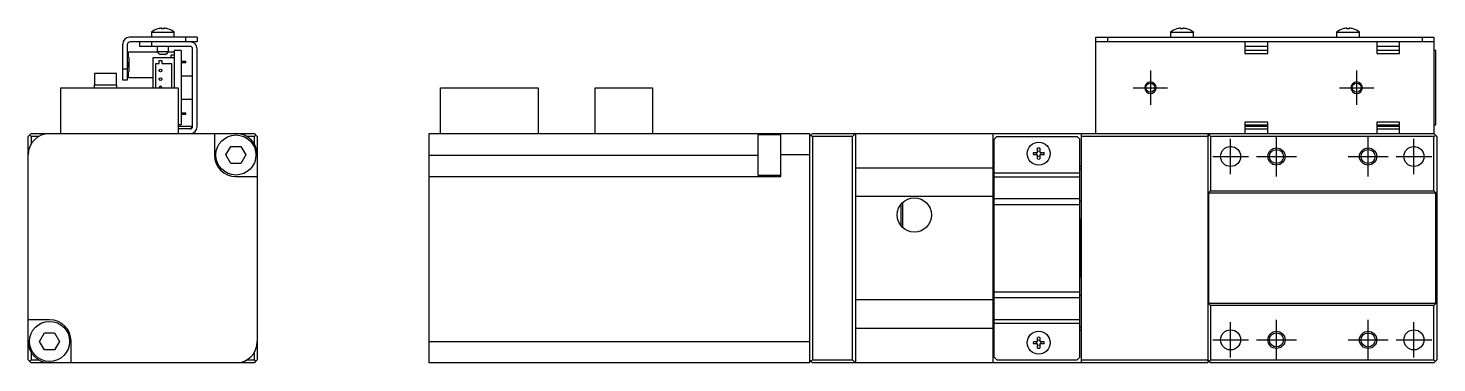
# Model space of a CAD drawing. Extents: x 0 to 522, y -8 to 217.
# Drawn here: x 275.9 to 521.8, y 85 to 143.4 of the extents above; entities that cross this region are included whole.
import ezdxf

# ---------------------------------------------------------------- set-up
doc = ezdxf.new("R2010")
doc.units = 0
doc.header["$LTSCALE"] = 0.5
doc.linetypes.add('CENTER', pattern=[50.8, 31.75, -6.35, 6.35, -6.35])
for name, color, linetype in [('MSM_CENTER', 1, 'CENTER'), ('MSM_CONTINUOUS', 7, 'CONTINUOUS'), ('MSM_NARROW', 5, 'CONTINUOUS')]:
    doc.layers.add(name, color=color, linetype=linetype)

msp = doc.modelspace()

# ---------------------------------------------------------------- linework, layer by layer
at = {"layer": 'MSM_CENTER'}
for p, q in [((471.8, 136), (471.8, 130)), ((507.8, 136), (507.8, 130)), ((468.8, 133), (474.8, 133)), ((504.8, 133), (510.8, 133)), ((485.8, 117.9), (485.8, 124.1)), ((493.8, 117.5), (493.8, 124.5)), ((509.8, 117.5), (509.8, 124.5)), ((517.8, 117.9), (517.8, 124.1)), ((482.7, 121), (488.9, 121)), ((490.3, 121), (497.3, 121)), ((506.3, 121), (513.3, 121)), ((514.7, 121), (520.9, 121)), ((485.8, 85.9), (485.8, 92.1)), ((493.8, 85.5), (493.8, 92.5)), ((509.8, 85.5), (509.8, 92.5)), ((517.8, 85.9), (517.8, 92.1)), ((482.7, 89), (488.9, 89)), ((490.3, 89), (497.3, 89)), ((506.3, 89), (513.3, 89)), ((514.7, 89), (520.9, 89))]:
    msp.add_line(p, q, dxfattribs=at)
at = {"layer": 'MSM_CONTINUOUS'}
for p, q in [((297.4, 142.697999), (301.4, 142.697999)), ((297.4, 142.697999), (297.4, 141.8)), ((298.513638, 143.269522), (298.511384, 143.274144)), ((299.22, 143.269522), (299.22, 143.389859)), ((299.58, 143.269522), (299.22, 143.269522)), ((299.58, 143.389859), (299.58, 143.269522)), ((300.288616, 143.274144), (300.286361, 143.269522)), ((301.4, 141.8), (301.4, 142.697999)), ((475.3, 142.697999), (479.3, 142.697999)), ((475.3, 142.697999), (475.3, 141.8)), ((476.413638, 143.269522), (476.411384, 143.274144)), ((477.12, 143.269522), (477.12, 143.389859)), ((477.48, 143.269522), (477.12, 143.269522)), ((477.48, 143.389859), (477.48, 143.269522)), ((478.188616, 143.274144), (478.186361, 143.269522)), ((479.3, 141.8), (479.3, 142.697999)), ((504.3, 142.697999), (508.3, 142.697999)), ((504.3, 142.697999), (504.3, 141.8)), ((505.413638, 143.269522), (505.411384, 143.274144)), ((506.12, 143.269522), (506.12, 143.389859)), ((506.48, 143.269522), (506.12, 143.269522)), ((506.48, 143.389859), (506.48, 143.269522)), ((507.188616, 143.274144), (507.186361, 143.269522)), ((508.3, 141.8), (508.3, 142.697999)), ((292.4, 134.3), (292.4, 140.6)), ((293.2, 140.5), (293.2, 134.3)), ((305.4, 141.8), (293.6, 141.8)), ((305.4, 141), (293.7, 141)), ((295.4, 140.2), (295.4, 141)), ((304.2, 140.2), (295.4, 140.2)), ((297.4, 141), (297.4, 140.2)), ((298.4, 140.199981), (298.4, 139.3)), ((300.4, 139.3), (300.4, 140.199981)), ((303.4, 141), (303.4, 141.8)), ((305.4, 141.8), (305.4, 141)), ((462.3, 141.8), (521.3, 141.8)), ((462.3, 125), (462.3, 141.8)), ((521.3, 141), (462.3, 141)), ((464.3, 141.8), (464.3, 141)), ((488.3, 141), (488.3, 139)), ((492.3, 140.2), (488.3, 140.2)), ((492.3, 139), (492.3, 141)), ((511.3, 141), (511.3, 139)), ((515.3, 140.2), (511.3, 140.2)), ((515.3, 139), (515.3, 141)), ((519.3, 141), (519.3, 141.8)), ((521.3, 141.8), (521.3, 125)), ((293.4, 139.25), (298.45, 139.25)), ((293.4, 138.25), (293.4, 139.25)), ((293.4, 138.25), (293.5, 138.25)), ((293.5, 138.25), (293.5, 135.75)), ((297.7, 133), (297.7, 138.25)), ((297.7, 138.25), (301.4, 138.25)), ((298.4, 139.3), (300.4, 139.3)), ((298.4, 139.3), (298.6, 139.1)), ((298.6, 139.1), (298.9, 138.8)), ((298.75, 137.75), (299.25, 137.75)), ((298.75, 137.25), (298.75, 137.75)), ((299.9, 138.8), (298.9, 138.8)), ((299.25, 137.75), (299.25, 137.25)), ((299.9, 138.8), (300.2, 139.1)), ((300.2, 139.1), (300.4, 139.3)), ((300.35, 139.25), (301.4, 139.25)), ((301.4, 138.705), (300.85, 138.705)), ((300.85, 138.25), (300.85, 138.705)), ((302.6, 139.5), (301.4, 139.5)), ((301.4, 139.5), (301.4, 133)), ((302.6, 139.5), (302.6, 126.5)), ((304.6, 126.2), (304.6, 139.8)), ((305.4, 126.2), (305.4, 139.8)), ((492.3, 139.5), (488.3, 139.5)), ((488.3, 139), (492.3, 139)), ((515.3, 139.5), (511.3, 139.5)), ((511.3, 139), (515.3, 139)), ((521.6, 139.5), (521.3, 139.5)), ((521.6, 126.5), (521.6, 139.5)), ((291.3, 135.5), (287.5, 135.5)), ((287.5, 135.5), (287.5, 133.5)), ((291.3, 133.5), (291.3, 135.5)), ((292.4, 136.3), (293.2, 136.3)), ((293.5, 137.45), (293.4, 137.45)), ((293.4, 137.45), (293.4, 136.55)), ((293.5, 137.075), (293.4, 137.075)), ((293.5, 136.925), (293.4, 136.925)), ((293.5, 136.55), (293.4, 136.55)), ((293.4, 134.75), (293.4, 135.75)), ((293.4, 135.75), (293.5, 135.75)), ((298.2, 137.25), (298.75, 137.25)), ((298.2, 133), (298.2, 137.25)), ((299.25, 137.25), (300.9, 137.25)), ((300.9, 137.25), (300.9, 133)), ((302.6, 137.625), (303.4, 137.625)), ((302.6, 137.375), (303.4, 137.375)), ((303.4, 137.375), (303.4, 137.625)), ((281.6, 125), (281.6, 133)), ((281.6, 133), (302.1, 133)), ((287.4, 133.5), (291.4, 133.5)), ((287.4, 133.5), (287.4, 133)), ((291.4, 133), (291.4, 133.5)), ((293.2, 134.3), (292.4, 134.3)), ((297.7, 134.75), (293.4, 134.75)), ((302.1, 133), (302.1, 125)), ((304.6, 135), (302.6, 135)), ((347.9, 125), (347.9, 133)), ((347.9, 133), (364.9, 133)), ((364.9, 133), (364.9, 125)), ((374.9, 125), (374.9, 133)), ((374.9, 133), (384.9, 133)), ((384.9, 133), (384.9, 125)), ((302.6, 131), (304.6, 131)), ((302.6, 128.625), (303.4, 128.625)), ((302.6, 128.375), (303.4, 128.375)), ((303.4, 128.375), (303.4, 128.625)), ((302.6, 126.5), (302.1, 126.5)), ((304.2, 125.8), (302.1, 125.8)), ((302.111325, 126.3), (304.4, 126.3)), ((304.4, 125.85359), (304.4, 126.3)), ((492.3, 127), (488.3, 127)), ((488.3, 127), (488.3, 125)), ((488.3, 126.5), (492.3, 126.5)), ((488.3, 126.3), (492.3, 126.3)), ((488.3, 125.8), (492.3, 125.8)), ((492.3, 125), (492.3, 127)), ((515.3, 127), (511.3, 127)), ((511.3, 127), (511.3, 125)), ((511.3, 126.5), (515.3, 126.5)), ((511.3, 126.3), (515.3, 126.3)), ((511.3, 125.8), (515.3, 125.8)), ((515.3, 125), (515.3, 127)), ((521.3, 126.5), (521.6, 126.5)), ((275.9, 124.5), (276.4, 125)), ((275.9, 85.5), (275.9, 124.5)), ((276.4, 124.5), (276.15, 124.75)), ((276.4, 125), (315.4, 125)), ((277.742582, 124.5), (276.4, 124.5)), ((276.4, 124.5), (276.4, 123.157418)), ((308.411775, 125), (308.411775, 121.211775)), ((315.4, 124.5), (314.057417, 124.5)), ((315.4, 125), (315.9, 124.5)), ((315.65, 124.75), (315.4, 124.5)), ((315.4, 123.157418), (315.4, 124.5)), ((315.9, 124.5), (315.9, 85.5)), ((345.9, 85), (345.9, 125)), ((345.9, 125), (412.3, 125)), ((403.3, 124.763456), (403.3, 117.763456)), ((407.3, 124.763456), (403.3, 124.763456)), ((407.3, 117.511775), (407.3, 125)), ((412.3, 125), (412.3, 85)), ((412.8, 125), (412.3, 124.5)), ((412.55, 124.75), (412.8, 124.5)), ((412.8, 125), (521.3, 125)), ((412.8, 124.5), (412.8, 85.5)), ((419.8, 124.5), (412.8, 124.5)), ((419.8, 124.5), (420.3, 125)), ((419.8, 85.5), (419.8, 124.5)), ((420.3, 125), (420.3, 85)), ((444.3, 125), (444.3, 85)), ((445, 124.5), (444.5, 124)), ((444.5, 86), (444.5, 124)), ((445, 124.5), (459, 124.5)), ((459.5, 124), (459, 124.5)), ((459.5, 86), (459.5, 124)), ((459.8, 85), (459.8, 125)), ((481.8, 124.5), (459.8, 124.5)), ((481.8, 125), (481.8, 85)), ((481.8, 124.5), (482.05, 124.75)), ((482.05, 124.75), (482.3, 125)), ((482.05, 124.75), (482.3, 124.5)), ((521.3, 124.5), (482.3, 124.5)), ((482.3, 124.5), (482.3, 115)), ((521.3, 125), (521.8, 124.5)), ((521.3, 124.5), (521.55, 124.75)), ((521.3, 115), (521.3, 124.5)), ((521.8, 124.5), (521.8, 85.5)), ((310.431405, 121.263456), (311.29743, 122.763456)), ((311.29743, 119.763456), (310.431405, 121.263456)), ((311.29743, 122.763456), (313.029481, 122.763456)), ((313.029481, 122.763456), (313.895507, 121.263456)), ((313.895507, 121.263456), (313.029481, 119.763456)), ((345.9, 121.211775), (403.3, 121.211775)), ((412.3, 121.3), (407.3, 121.3)), ((451.371291, 121.7), (452.1, 121.7)), ((452.1, 121.3), (451.371291, 121.3)), ((452.1, 121.7), (452.1, 122.428709)), ((452.1, 120.571291), (452.1, 121.3)), ((452.5, 122.428709), (452.5, 121.7)), ((452.5, 121.7), (453.228708, 121.7)), ((452.5, 121.3), (452.5, 120.571291)), ((453.228708, 121.3), (452.5, 121.3)), ((485.600246, 122.738562), (485.999753, 122.738562)), ((517.600246, 122.738562), (517.999753, 122.738562)), ((313.029481, 119.763456), (311.29743, 119.763456)), ((420.3, 119), (444.3, 119)), ((444.5, 119.25), (444.3, 119.25)), ((444.5, 118.12132), (459.5, 118.12132)), ((459.8, 119.25), (459.5, 119.25)), ((459.8, 118.75), (459.5, 118.75)), ((312.111775, 117.511775), (315.9, 117.511775)), ((345.9, 117.511775), (407.3, 117.511775)), ((403.3, 117.763456), (407.3, 117.763456)), ((444.5, 116), (444.3, 116)), ((459.5, 117.414214), (444.5, 117.414214)), ((444.3, 114), (420.3, 114)), ((444.5, 115), (444.3, 115)), ((444.5, 113.646447), (459.5, 113.646447)), ((459.5, 113.25), (459.8, 113.25)), ((482.3, 115), (481.95, 114.65)), ((481.95, 114.65), (481.95, 95.35)), ((481.95, 114.65), (521.65, 114.65)), ((482.3, 115), (521.3, 115)), ((521.65, 114.65), (521.3, 115)), ((521.65, 95.35), (521.65, 114.65)), ((428.3, 108.873864), (428.3, 112.726136)), ((428.6, 108.563932), (428.6, 113.036068)), ((444.5, 112.272971), (444.3, 112.272971)), ((459.5, 112.585786), (444.5, 112.585786)), ((428.3, 109), (428.2, 109)), ((444.3, 109.772971), (444.5, 109.772971)), ((459.6, 110), (459.5, 110)), ((459.6, 100), (459.6, 110)), ((459.8, 109.8), (459.6, 110)), ((444.3, 107.272971), (444.5, 107.272971)), ((444.5, 102.727029), (444.3, 102.727029)), ((444.5, 100.227029), (444.3, 100.227029)), ((459.5, 100), (459.6, 100)), ((459.6, 100), (459.8, 100.2)), ((444.3, 96), (420.3, 96)), ((444.3, 97.727029), (444.5, 97.727029)), ((444.5, 97.414214), (459.5, 97.414214)), ((459.5, 96.353553), (444.5, 96.353553)), ((459.8, 96.75), (459.5, 96.75)), ((444.3, 95), (444.5, 95)), ((444.3, 94), (444.5, 94)), ((481.95, 95.35), (482.3, 95)), ((521.65, 95.35), (481.95, 95.35)), ((482.3, 95), (482.3, 85.5)), ((521.3, 95), (482.3, 95)), ((521.3, 95), (521.65, 95.35)), ((521.3, 85.5), (521.3, 95)), ((279.688225, 92.488225), (275.9, 92.488225)), ((444.3, 91), (420.3, 91)), ((444.5, 92.585786), (459.5, 92.585786)), ((459.5, 91.87868), (444.5, 91.87868)), ((459.5, 91.25), (459.8, 91.25)), ((277.904493, 88.736544), (278.770518, 90.236544)), ((278.770518, 87.236544), (277.904493, 88.736544)), ((278.770518, 90.236544), (280.502569, 90.236544)), ((280.502569, 90.236544), (281.368595, 88.736544)), ((281.368595, 88.736544), (280.502569, 87.236544)), ((283.388225, 85), (283.388225, 88.788225)), ((345.9, 88.7), (412.3, 88.7)), ((444.3, 90.75), (444.5, 90.75)), ((451.371291, 88.7), (452.1, 88.7)), ((452.1, 88.7), (452.1, 89.428709)), ((452.5, 89.428709), (452.5, 88.7)), ((452.5, 88.7), (453.228708, 88.7)), ((459.5, 90.75), (459.8, 90.75)), ((276.4, 86.842582), (276.4, 85.5)), ((280.502569, 87.236544), (278.770518, 87.236544)), ((315.4, 85.5), (315.4, 86.842582)), ((452.1, 88.3), (451.371291, 88.3)), ((452.1, 87.571291), (452.1, 88.3)), ((452.5, 88.3), (452.5, 87.571291)), ((453.228708, 88.3), (452.5, 88.3)), ((276.4, 85), (275.9, 85.5)), ((276.15, 85.25), (276.4, 85.5)), ((276.4, 85.5), (277.742582, 85.5)), ((315.4, 85), (276.4, 85)), ((314.057417, 85.5), (315.4, 85.5)), ((315.9, 85.5), (315.4, 85)), ((315.65, 85.25), (315.4, 85.5)), ((412.3, 85), (345.9, 85)), ((412.8, 85), (412.3, 85.5)), ((412.8, 85.5), (412.55, 85.25)), ((412.8, 85.5), (419.8, 85.5)), ((481.8, 85), (412.8, 85)), ((420.3, 85), (419.8, 85.5)), ((444.5, 86), (445, 85.5)), ((445, 85.5), (459, 85.5)), ((459, 85.5), (459.5, 86)), ((459.8, 85.5), (481.8, 85.5)), ((482.05, 85.25), (481.8, 85.5)), ((482.3, 85.5), (482.05, 85.25)), ((482.3, 85), (482.05, 85.25)), ((482.3, 85.5), (521.3, 85.5)), ((521.3, 85), (482.3, 85)), ((521.55, 85.25), (521.3, 85.5)), ((521.8, 85.5), (521.3, 85))]:
    msp.add_line(p, q, dxfattribs=at)
for centre, radius in [((299, 136), 0.25), ((299, 134.5), 0.25), ((471.8, 133), 0.7835), ((507.8, 133), 0.7835), ((312.163456, 121.263456), 3.5), ((452.3, 121.5), 2), ((485.8, 121), 1.75), ((493.8, 121), 1.2295), ((509.8, 121), 1.2295), ((517.8, 121), 1.75), ((430.6, 110.8), 3), ((279.636544, 88.736544), 3.5), ((452.3, 88.5), 2), ((485.8, 89), 1.75), ((493.8, 89), 1.2295), ((509.8, 89), 1.2295), ((517.8, 89), 1.75)]:
    msp.add_circle(centre, radius, dxfattribs=at)
for centre, radius, start, end in [((299.4, 140.2), 3.2, 106.122533, 128.682187), ((299.4, 140.2), 3.194933, 93.229709, 106.106712), ((299.4, 140.2), 3.194933, 73.893288, 86.770291), ((299.4, 140.2), 3.2, 51.317813, 73.877467), ((477.3, 140.2), 3.2, 106.122533, 128.682187), ((477.3, 140.2), 3.194933, 93.229709, 106.106712), ((477.3, 140.2), 3.194933, 73.893288, 86.770291), ((477.3, 140.2), 3.2, 51.317813, 73.877467), ((506.3, 140.2), 3.2, 106.122533, 128.682187), ((506.3, 140.2), 3.194933, 93.229709, 106.106712), ((506.3, 140.2), 3.194933, 73.893288, 86.770291), ((506.3, 140.2), 3.2, 51.317813, 73.877467), ((293.6, 140.6), 1.2, 90, 180), ((293.7, 140.5), 0.5, 90, 180), ((304.2, 139.8), 1.2, 0, 90), ((304.2, 139.8), 0.4, 0, 90), ((299, 133), 0.25, 0, 180), ((304.2, 126.2), 1.2, 270, 0), ((304.2, 126.2), 0.4, 270, 0), ((279.6, 121.3), 3.7, 90, 180), ((312.2, 121.3), 3.7, 0, 90), ((312.111775, 121.211775), 3.7, 180, 270), ((452.3, 121.5), 0.95, 167.846803, 192.153197), ((452.3, 121.5), 0.435085, 152.633517, 207.366483), ((452.3, 121.5), 0.95, 77.846803, 102.153197), ((452.3, 121.5), 0.435085, 62.633517, 117.366483), ((452.3, 121.5), 0.435085, 242.633517, 297.366483), ((452.3, 121.5), 0.95, 257.846803, 282.153197), ((452.3, 121.5), 0.435085, 332.633517, 27.366483), ((452.3, 121.5), 0.95, 347.846803, 12.153197), ((279.688225, 88.788225), 3.7, 0, 90), ((279.6, 88.7), 3.7, 180, 270), ((312.2, 88.7), 3.7, 270, 0), ((452.3, 88.5), 0.95, 167.846803, 192.153197), ((452.3, 88.5), 0.435085, 152.633517, 207.366483), ((452.3, 88.5), 0.95, 77.846803, 102.153197), ((452.3, 88.5), 0.435085, 62.633517, 117.366483), ((452.3, 88.5), 0.435085, 332.633517, 27.366483), ((452.3, 88.5), 0.95, 347.846803, 12.153197), ((452.3, 88.5), 0.435085, 242.633517, 297.366483), ((452.3, 88.5), 0.95, 257.846803, 282.153197)]:
    msp.add_arc(centre, radius, start, end, dxfattribs=at)
at = {"layer": 'MSM_NARROW', "extrusion": (0, 0, -1)}
for centre in [(-471.8, 133), (-507.8, 133)]:
    msp.add_circle(centre, 1, dxfattribs=at)
at = {"layer": 'MSM_NARROW'}
for centre in [(493.8, 121), (509.8, 121), (493.8, 89), (509.8, 89)]:
    msp.add_circle(centre, 1.5, dxfattribs=at)

doc.saveas('drawing.dxf')
